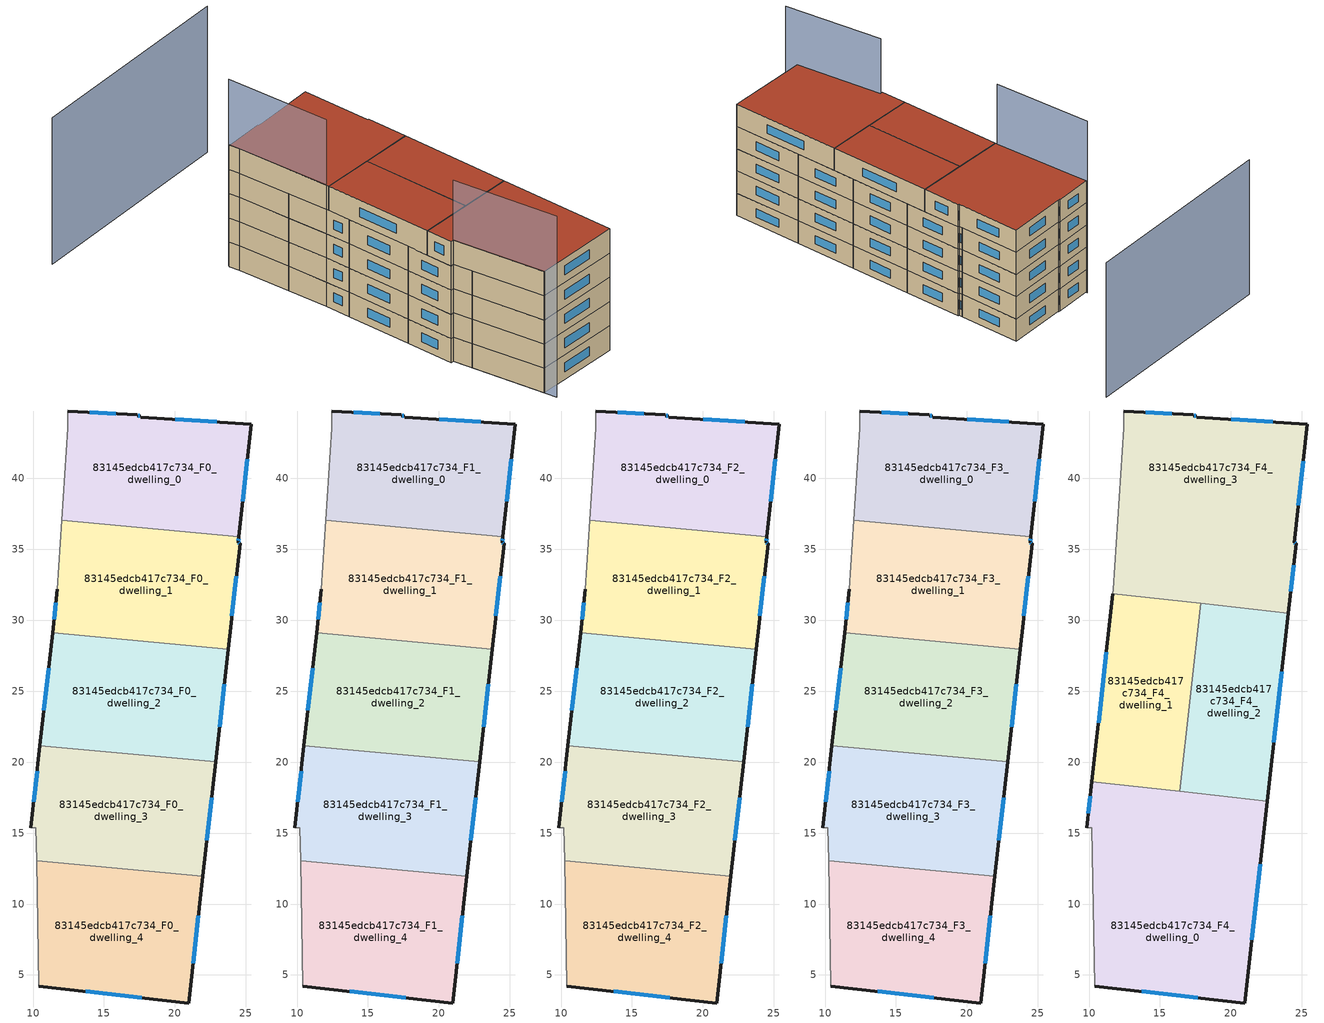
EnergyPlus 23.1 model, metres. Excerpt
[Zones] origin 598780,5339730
83145edcb417c734_F0_dwelling_0
 floor ground (EU_floor_Construction): 25.38,43.83 24.5,35.89 12.03,37.06 12.45,43.54 12.45,44.75 17.36,44.48 17.36,44.41 17.59,44.39 17.59,44.32 z0
 wall outside (EU_wall_Construction): 24.5,35.89 25.38,43.83 17.59,44.32 17.59,44.39 17.36,44.41 17.36,44.48 12.45,44.75 z0:3
 wall to 83145edcb417c734_F0_dwelling_1 (EU_wall_Construction): 12.03,37.06 24.5,35.89 z0:3
 wall adiabatic (EU_wall_Construction): 12.45,44.75 12.45,43.54 12.03,37.06 z0:3
 window (EU_Window_Construction): 17.52,44.4 17.43,44.41 / 22.93,43.98 20.03,44.17 / 24.77,38.38 25.1,41.34 / 15.82,44.56 13.99,44.66 z0.94:2.06
83145edcb417c734_F0_dwelling_1
 floor ground (EU_floor_Construction): 24.5,35.89 24.45,35.47 24.59,35.43 23.76,27.97 11.37,29.12 11.71,32.17 12.03,37.06 z0
 wall outside (EU_wall_Construction): 23.76,27.97 24.59,35.43 24.45,35.47 24.5,35.89 / 11.71,32.17 11.37,29.12 z0:3
 wall to 83145edcb417c734_F0_dwelling_2 (EU_wall_Construction): 11.37,29.12 23.76,27.97 z0:3
 wall adiabatic (EU_wall_Construction): 12.03,37.06 11.71,32.17 z0:3
 window (EU_Window_Construction): 24.46,35.6 24.48,35.76 / 24.55,35.44 24.49,35.45 / 24.02,30.3 24.33,33.09 / 11.61,31.22 11.48,30.08 z0.94:2.06
83145edcb417c734_F0_dwelling_2
 floor ground (EU_floor_Construction): 23.76,27.97 22.87,20.01 10.49,21.17 11.37,29.12 z0
 wall outside (EU_wall_Construction): 11.37,29.12 10.49,21.17 / 22.87,20.01 23.76,27.97 z0:3
 wall to 83145edcb417c734_F0_dwelling_3 (EU_wall_Construction): 10.49,21.17 22.87,20.01 z0:3
 window (EU_Window_Construction): 11.1,26.63 10.77,23.66 / 23.15,22.51 23.48,25.47 z0.94:2.06
83145edcb417c734_F0_dwelling_3
 floor ground (EU_floor_Construction): 22.87,20.01 21.97,11.96 10.25,13.06 10.2,15.39 9.84,15.38 10.49,21.17 z0
 wall outside (EU_wall_Construction): 21.97,11.96 22.87,20.01 / 10.49,21.17 9.84,15.38 z0:3
 wall to 83145edcb417c734_F0_dwelling_4 (EU_wall_Construction): 10.25,13.06 21.97,11.96 z0:3
 wall adiabatic (EU_wall_Construction): 9.84,15.38 10.2,15.39 10.25,13.06 z0:3
 window (EU_Window_Construction): 22.25,14.49 22.59,17.49 / 10.29,19.36 10.05,17.2 z0.94:2.06
83145edcb417c734_F0_dwelling_4
 floor ground (EU_floor_Construction): 21.97,11.96 20.98,3.03 10.42,4.22 10.25,13.06 z0
 wall outside (EU_wall_Construction): 10.42,4.22 20.98,3.03 21.97,11.96 z0:3
 wall adiabatic (EU_wall_Construction): 10.25,13.06 10.42,4.22 z0:3
 window (EU_Window_Construction): 21.29,5.83 21.66,9.16 / 13.73,3.84 17.67,3.4 z0.94:2.06
83145edcb417c734_F1_dwelling_0
 floor to 83145edcb417c734_F0_dwelling_0 (EU_floor_Construction): 25.38,43.83 24.5,35.89 12.03,37.06 12.45,43.54 12.45,44.75 17.36,44.48 17.36,44.41 17.59,44.39 17.59,44.32 z3
 wall outside (EU_wall_Construction): 24.5,35.89 25.38,43.83 17.59,44.32 17.59,44.39 17.36,44.41 17.36,44.48 12.45,44.75 z3:6
 wall to 83145edcb417c734_F1_dwelling_1 (EU_wall_Construction): 12.03,37.06 24.5,35.89 z3:6
 wall adiabatic (EU_wall_Construction): 12.45,44.75 12.45,43.54 12.03,37.06 z3:6
 window (EU_Window_Construction): 17.52,44.4 17.43,44.41 / 22.93,43.98 20.03,44.17 / 24.77,38.38 25.1,41.34 / 15.82,44.56 13.99,44.66 z3.94:5.06
83145edcb417c734_F1_dwelling_1
 floor to 83145edcb417c734_F0_dwelling_1 (EU_floor_Construction): 24.5,35.89 24.45,35.47 24.59,35.43 23.76,27.97 11.37,29.12 11.71,32.17 12.03,37.06 z3
 wall outside (EU_wall_Construction): 23.76,27.97 24.59,35.43 24.45,35.47 24.5,35.89 / 11.71,32.17 11.37,29.12 z3:6
 wall to 83145edcb417c734_F1_dwelling_2 (EU_wall_Construction): 11.37,29.12 23.76,27.97 z3:6
 wall adiabatic (EU_wall_Construction): 12.03,37.06 11.71,32.17 z3:6
 window (EU_Window_Construction): 24.46,35.6 24.48,35.76 / 24.55,35.44 24.49,35.45 / 24.02,30.3 24.33,33.09 / 11.61,31.22 11.48,30.08 z3.94:5.06
83145edcb417c734_F1_dwelling_2
 floor to 83145edcb417c734_F0_dwelling_2 (EU_floor_Construction): 23.76,27.97 22.87,20.01 10.49,21.17 11.37,29.12 z3
 wall outside (EU_wall_Construction): 11.37,29.12 10.49,21.17 / 22.87,20.01 23.76,27.97 z3:6
 wall to 83145edcb417c734_F1_dwelling_3 (EU_wall_Construction): 10.49,21.17 22.87,20.01 z3:6
 window (EU_Window_Construction): 11.1,26.63 10.77,23.66 / 23.15,22.51 23.48,25.47 z3.94:5.06
83145edcb417c734_F1_dwelling_3
 floor to 83145edcb417c734_F0_dwelling_3 (EU_floor_Construction): 22.87,20.01 21.97,11.96 10.25,13.06 10.2,15.39 9.84,15.38 10.49,21.17 z3
 wall outside (EU_wall_Construction): 21.97,11.96 22.87,20.01 / 10.49,21.17 9.84,15.38 z3:6
 wall to 83145edcb417c734_F1_dwelling_4 (EU_wall_Construction): 10.25,13.06 21.97,11.96 z3:6
 wall adiabatic (EU_wall_Construction): 9.84,15.38 10.2,15.39 10.25,13.06 z3:6
 window (EU_Window_Construction): 22.25,14.49 22.59,17.49 / 10.29,19.36 10.05,17.2 z3.94:5.06
83145edcb417c734_F1_dwelling_4
 floor to 83145edcb417c734_F0_dwelling_4 (EU_floor_Construction): 21.97,11.96 20.98,3.03 10.42,4.22 10.25,13.06 z3
 wall outside (EU_wall_Construction): 10.42,4.22 20.98,3.03 21.97,11.96 z3:6
 wall adiabatic (EU_wall_Construction): 10.25,13.06 10.42,4.22 z3:6
 window (EU_Window_Construction): 21.29,5.83 21.66,9.16 / 13.73,3.84 17.67,3.4 z3.94:5.06
83145edcb417c734_F2_dwelling_0
 floor to 83145edcb417c734_F1_dwelling_0 (EU_floor_Construction): 25.38,43.83 24.5,35.89 12.03,37.06 12.45,43.54 12.45,44.75 17.36,44.48 17.36,44.41 17.59,44.39 17.59,44.32 z6
 wall outside (EU_wall_Construction): 24.5,35.89 25.38,43.83 17.59,44.32 17.59,44.39 17.36,44.41 17.36,44.48 12.45,44.75 z6:9
 wall to 83145edcb417c734_F2_dwelling_1 (EU_wall_Construction): 12.03,37.06 24.5,35.89 z6:9
 wall adiabatic (EU_wall_Construction): 12.45,44.75 12.45,43.54 12.03,37.06 z6:9
 window (EU_Window_Construction): 17.52,44.4 17.43,44.41 / 22.93,43.98 20.03,44.17 / 24.77,38.38 25.1,41.34 / 15.82,44.56 13.99,44.66 z6.94:8.06
83145edcb417c734_F2_dwelling_1
 floor to 83145edcb417c734_F1_dwelling_1 (EU_floor_Construction): 24.5,35.89 24.45,35.47 24.59,35.43 23.76,27.97 11.37,29.12 11.71,32.17 12.03,37.06 z6
 wall outside (EU_wall_Construction): 23.76,27.97 24.59,35.43 24.45,35.47 24.5,35.89 / 11.71,32.17 11.37,29.12 z6:9
 wall to 83145edcb417c734_F2_dwelling_2 (EU_wall_Construction): 11.37,29.12 23.76,27.97 z6:9
 wall adiabatic (EU_wall_Construction): 12.03,37.06 11.71,32.17 z6:9
 window (EU_Window_Construction): 24.46,35.6 24.48,35.76 / 24.55,35.44 24.49,35.45 / 24.02,30.3 24.33,33.09 / 11.61,31.22 11.48,30.08 z6.94:8.06
83145edcb417c734_F2_dwelling_2
 floor to 83145edcb417c734_F1_dwelling_2 (EU_floor_Construction): 23.76,27.97 22.87,20.01 10.49,21.17 11.37,29.12 z6
 wall outside (EU_wall_Construction): 11.37,29.12 10.49,21.17 / 22.87,20.01 23.76,27.97 z6:9
 wall to 83145edcb417c734_F2_dwelling_3 (EU_wall_Construction): 10.49,21.17 22.87,20.01 z6:9
 window (EU_Window_Construction): 11.1,26.63 10.77,23.66 / 23.15,22.51 23.48,25.47 z6.94:8.06
83145edcb417c734_F2_dwelling_3
 floor to 83145edcb417c734_F1_dwelling_3 (EU_floor_Construction): 22.87,20.01 21.97,11.96 10.25,13.06 10.2,15.39 9.84,15.38 10.49,21.17 z6
 wall outside (EU_wall_Construction): 21.97,11.96 22.87,20.01 / 10.49,21.17 9.84,15.38 z6:9
 wall to 83145edcb417c734_F2_dwelling_4 (EU_wall_Construction): 10.25,13.06 21.97,11.96 z6:9
 wall adiabatic (EU_wall_Construction): 9.84,15.38 10.2,15.39 10.25,13.06 z6:9
 window (EU_Window_Construction): 22.25,14.49 22.59,17.49 / 10.29,19.36 10.05,17.2 z6.94:8.06
83145edcb417c734_F2_dwelling_4
 floor to 83145edcb417c734_F1_dwelling_4 (EU_floor_Construction): 21.97,11.96 20.98,3.03 10.42,4.22 10.25,13.06 z6
 wall outside (EU_wall_Construction): 10.42,4.22 20.98,3.03 21.97,11.96 z6:9
 wall adiabatic (EU_wall_Construction): 10.25,13.06 10.42,4.22 z6:9
 window (EU_Window_Construction): 21.29,5.83 21.66,9.16 / 13.73,3.84 17.67,3.4 z6.94:8.06
83145edcb417c734_F3_dwelling_0
 floor to 83145edcb417c734_F2_dwelling_0 (EU_floor_Construction): 25.38,43.83 24.5,35.89 12.03,37.06 12.45,43.54 12.45,44.75 17.36,44.48 17.36,44.41 17.59,44.39 17.59,44.32 z9
 wall outside (EU_wall_Construction): 24.5,35.89 25.38,43.83 17.59,44.32 17.59,44.39 17.36,44.41 17.36,44.48 12.45,44.75 z9:12
 wall to 83145edcb417c734_F3_dwelling_1 (EU_wall_Construction): 12.03,37.06 24.5,35.89 z9:12
 wall adiabatic (EU_wall_Construction): 12.45,44.75 12.45,43.54 12.03,37.06 z9:12
 window (EU_Window_Construction): 17.52,44.4 17.43,44.41 / 22.93,43.98 20.03,44.17 / 24.77,38.38 25.1,41.34 / 15.82,44.56 13.99,44.66 z9.94:11.06
83145edcb417c734_F3_dwelling_1
 floor to 83145edcb417c734_F2_dwelling_1 (EU_floor_Construction): 24.5,35.89 24.45,35.47 24.59,35.43 23.76,27.97 11.37,29.12 11.71,32.17 12.03,37.06 z9
 wall outside (EU_wall_Construction): 23.76,27.97 24.59,35.43 24.45,35.47 24.5,35.89 / 11.71,32.17 11.37,29.12 z9:12
 wall to 83145edcb417c734_F3_dwelling_2 (EU_wall_Construction): 11.37,29.12 23.76,27.97 z9:12
 wall adiabatic (EU_wall_Construction): 12.03,37.06 11.71,32.17 z9:12
 window (EU_Window_Construction): 24.46,35.6 24.48,35.76 / 24.55,35.44 24.49,35.45 / 24.02,30.3 24.33,33.09 / 11.61,31.22 11.48,30.08 z9.94:11.06
83145edcb417c734_F3_dwelling_2
 floor to 83145edcb417c734_F2_dwelling_2 (EU_floor_Construction): 23.76,27.97 22.87,20.01 10.49,21.17 11.37,29.12 z9
 wall outside (EU_wall_Construction): 11.37,29.12 10.49,21.17 / 22.87,20.01 23.76,27.97 z9:12
 wall to 83145edcb417c734_F3_dwelling_3 (EU_wall_Construction): 10.49,21.17 22.87,20.01 z9:12
 window (EU_Window_Construction): 11.1,26.63 10.77,23.66 / 23.15,22.51 23.48,25.47 z9.94:11.06
83145edcb417c734_F3_dwelling_3
 floor to 83145edcb417c734_F2_dwelling_3 (EU_floor_Construction): 22.87,20.01 21.97,11.96 10.25,13.06 10.2,15.39 9.84,15.38 10.49,21.17 z9
 wall outside (EU_wall_Construction): 21.97,11.96 22.87,20.01 / 10.49,21.17 9.84,15.38 z9:12
 wall to 83145edcb417c734_F3_dwelling_4 (EU_wall_Construction): 10.25,13.06 21.97,11.96 z9:12
 wall adiabatic (EU_wall_Construction): 9.84,15.38 10.2,15.39 10.25,13.06 z9:12
 window (EU_Window_Construction): 22.25,14.49 22.59,17.49 / 10.29,19.36 10.05,17.2 z9.94:11.06
 ceiling adiabatic (EU_roof_Construction): 22.41,15.9 22.87,20.01 10.49,21.17 10.21,18.63 22.56,17.25 z12
83145edcb417c734_F3_dwelling_4
 floor to 83145edcb417c734_F2_dwelling_4 (EU_floor_Construction): 21.97,11.96 20.98,3.03 10.42,4.22 10.25,13.06 z9
 wall outside (EU_wall_Construction): 10.42,4.22 20.98,3.03 21.97,11.96 z9:12
 wall adiabatic (EU_wall_Construction): 10.25,13.06 10.42,4.22 z9:12
 window (EU_Window_Construction): 21.29,5.83 21.66,9.16 / 13.73,3.84 17.67,3.4 z9.94:11.06
83145edcb417c734_F4_dwelling_0
 floor to 83145edcb417c734_F3_dwelling_4 (EU_floor_Construction): 21.97,11.96 20.98,3.03 10.42,4.22 10.25,13.06 z12
 floor to 83145edcb417c734_F3_dwelling_3 (EU_floor_Construction): 22.56,17.25 21.97,11.96 10.25,13.06 10.2,15.39 9.84,15.38 10.21,18.63 z12
 wall outside (EU_wall_Construction): 10.42,4.22 20.98,3.03 22.56,17.25 / 10.21,18.63 9.84,15.38 z12:15
 wall adiabatic (EU_wall_Construction): 9.84,15.38 10.2,15.39 10.42,4.22 z12:15
 wall to 83145edcb417c734_F4_dwelling_1 (EU_wall_Construction): 16.38,17.94 10.21,18.63 z12:15
 wall to 83145edcb417c734_F4_dwelling_2 (EU_wall_Construction): 22.56,17.25 16.39,17.94 z12:15
 window (EU_Window_Construction): 13.73,3.84 17.67,3.4 / 10.09,17.61 9.96,16.4 / 21.47,7.49 22.07,12.79 z12.94:14.06
 roof outside (EU_roof_Construction): 20.98,3.03 22.56,17.25 10.21,18.63 9.84,15.38 10.2,15.39 10.42,4.22 z15
83145edcb417c734_F4_dwelling_1
 floor to 83145edcb417c734_F3_dwelling_1 (EU_floor_Construction): 17.86,31.2 17.56,28.55 11.37,29.12 11.68,31.88 z12
 floor to 83145edcb417c734_F3_dwelling_2 (EU_floor_Construction): 17.56,28.55 16.68,20.59 10.49,21.17 11.37,29.12 z12
 floor adiabatic (EU_floor_Construction): 16.68,20.59 16.39,17.94 10.21,18.63 10.49,21.17 z12
 wall outside (EU_wall_Construction): 11.68,31.88 10.21,18.63 z12:15
 wall to 83145edcb417c734_F4_dwelling_2 (EU_wall_Construction): 16.39,17.94 17.86,31.2 z12:15
 wall to 83145edcb417c734_F4_dwelling_3 (EU_wall_Construction): 17.86,31.2 11.68,31.88 z12:15
 window (EU_Window_Construction): 11.22,27.73 10.67,22.78 z12.94:14.06
 roof outside (EU_roof_Construction): 16.39,17.94 17.86,31.2 11.68,31.88 10.21,18.63 z15
83145edcb417c734_F4_dwelling_2
 floor to 83145edcb417c734_F3_dwelling_2 (EU_floor_Construction): 23.76,27.97 22.87,20.01 16.68,20.59 17.56,28.55 z12
 floor adiabatic (EU_floor_Construction): 22.87,20.01 22.56,17.25 16.39,17.94 16.68,20.59 z12
 floor to 83145edcb417c734_F3_dwelling_1 (EU_floor_Construction): 24.04,30.51 23.76,27.97 17.56,28.55 17.86,31.2 z12
 wall outside (EU_wall_Construction): 22.56,17.25 24.04,30.51 z12:15
 wall to 83145edcb417c734_F4_dwelling_3 (EU_wall_Construction): 24.04,30.51 17.86,31.2 z12:15
 window (EU_Window_Construction): 23.03,21.41 23.58,26.35 z12.94:14.06
 roof outside (EU_roof_Construction): 22.56,17.25 24.04,30.51 17.86,31.2 16.39,17.94 z15
83145edcb417c734_F4_dwelling_3
 floor to 83145edcb417c734_F3_dwelling_0 (EU_floor_Construction): 25.38,43.83 24.5,35.89 12.03,37.06 12.45,43.54 12.45,44.75 17.36,44.48 17.36,44.41 17.59,44.39 17.59,44.32 z12
 floor to 83145edcb417c734_F3_dwelling_1 (EU_floor_Construction): 24.5,35.89 24.45,35.47 24.59,35.43 24.04,30.51 11.68,31.88 11.71,32.17 12.03,37.06 z12
 wall outside (EU_wall_Construction): 24.04,30.51 24.59,35.43 24.45,35.47 25.38,43.83 17.59,44.32 17.59,44.39 17.36,44.41 17.36,44.48 12.45,44.75 z12:15
 wall adiabatic (EU_wall_Construction): 12.45,44.75 12.45,43.54 11.71,32.17 11.68,31.88 z12:15
 window (EU_Window_Construction): 17.52,44.4 17.43,44.41 / 22.93,43.98 20.03,44.17 / 24.74,38.09 25.09,41.21 / 24.55,35.44 24.49,35.45 / 24.21,32.05 24.42,33.89 / 15.82,44.56 13.99,44.66 z12.94:14.06
 roof outside (EU_roof_Construction): 24.04,30.51 24.59,35.43 24.45,35.47 25.38,43.83 17.59,44.32 17.59,44.39 17.36,44.41 17.36,44.48 12.45,44.75 12.45,43.54 11.71,32.17 11.68,31.88 z15
shading: 29.4,58.69 2.7,60.36 z0:18.1; 10.21,15.39 10.46,2.68 z0:22.4; 12.54,44.91 11.71,32.17 z0:23.1
[Building]
EU S2 Campaign: North Axis=0; Terrain=City; Solar Distribution=FullExterior
[Site:Location]
Vienna: Latitude=48; Longitude=16.5; Time Zone=1; Elevation=183
[SizingPeriod:WeatherFileDays]
AnnualSizingPeriod: Begin Month=1; Begin Day of Month=1; End Month=12; End Day of Month=31; Day of Week for Start Day=Monday; Use Weather File Daylight Saving Period=No; Use Weather File Rain and Snow Indicators=No
[MATERIAL]
EU_InternalMass_Material: Roughness=MediumRough; Thickness=0.1; Conductivity=1; Density=1800; Specific Heat=900; Thermal Absorptance=0.9; Solar Absorptance=0.7; Visible Absorptance=0.7
[MATERIAL:NOMASS] Roughness=MediumRough; Thermal Absorptance=0.9; Solar Absorptance=0.7; Visible Absorptance=0.7
Name | Thermal Resistance
EU_wall_NoMass | 0.914258
EU_roof_NoMass | 0.954009
EU_floor_NoMass | 1.09711
[WINDOWMATERIAL:SIMPLEGLAZINGSYSTEM]
EU_Window_SimpleGlazing: UFactor=2.09642; Solar Heat Gain Coefficient=0.65; Visible Transmittance=0.65
[CONSTRUCTION]
EU_wall_Construction: EU_wall_NoMass
EU_roof_Construction: EU_roof_NoMass
EU_floor_Construction: EU_floor_NoMass
EU_Window_Construction: EU_Window_SimpleGlazing
EU_InternalMass_Construction: EU_InternalMass_Material
[ZONE] Type=1; Multiplier=1; Ceiling Height=autocalculate; Floor Area=autocalculate; Part of Total Floor Area=Yes
Name | Volume
83145edcb417c734_F0_dwelling_0; 83145edcb417c734_F1_dwelling_0; 83145edcb417c734_F2_dwelling_0; 83145edcb417c734_F3_dwelling_0 | 298.554
83145edcb417c734_F4_dwelling_0 | 497.577
83145edcb417c734_F0_dwelling_1; 83145edcb417c734_F1_dwelling_1; 83145edcb417c734_F2_dwelling_1; 83145edcb417c734_F3_dwelling_1 | 298.534
83145edcb417c734_F4_dwelling_1 | 248.763
83145edcb417c734_F0_dwelling_2; 83145edcb417c734_F1_dwelling_2; 83145edcb417c734_F2_dwelling_2; 83145edcb417c734_F3_dwelling_2 | 298.551
83145edcb417c734_F4_dwelling_2 | 248.828
83145edcb417c734_F0_dwelling_3; 83145edcb417c734_F1_dwelling_3; 83145edcb417c734_F2_dwelling_3; 83145edcb417c734_F3_dwelling_3 | 298.54
83145edcb417c734_F4_dwelling_3 | 497.561
83145edcb417c734_F0_dwelling_4; 83145edcb417c734_F1_dwelling_4; 83145edcb417c734_F2_dwelling_4; 83145edcb417c734_F3_dwelling_4 | 298.541
[INTERNALMASS] Construction=EU_InternalMass_Construction
Name | Zone or ZoneList | Surface Area
83145edcb417c734_F0_dwelling_0_EU_InternalMass | 83145edcb417c734_F0_dwelling_0 | 99.5183
83145edcb417c734_F0_dwelling_1_EU_InternalMass | 83145edcb417c734_F0_dwelling_1 | 99.5117
83145edcb417c734_F0_dwelling_2_EU_InternalMass | 83145edcb417c734_F0_dwelling_2 | 99.5167
83145edcb417c734_F0_dwelling_3_EU_InternalMass | 83145edcb417c734_F0_dwelling_3 | 99.5138
83145edcb417c734_F0_dwelling_4_EU_InternalMass | 83145edcb417c734_F0_dwelling_4 | 99.5133
83145edcb417c734_F1_dwelling_0_EU_InternalMass | 83145edcb417c734_F1_dwelling_0 | 99.5183
83145edcb417c734_F1_dwelling_1_EU_InternalMass | 83145edcb417c734_F1_dwelling_1 | 99.5117
83145edcb417c734_F1_dwelling_2_EU_InternalMass | 83145edcb417c734_F1_dwelling_2 | 99.5167
83145edcb417c734_F1_dwelling_3_EU_InternalMass | 83145edcb417c734_F1_dwelling_3 | 99.5138
83145edcb417c734_F1_dwelling_4_EU_InternalMass | 83145edcb417c734_F1_dwelling_4 | 99.5133
83145edcb417c734_F2_dwelling_0_EU_InternalMass | 83145edcb417c734_F2_dwelling_0 | 99.5183
83145edcb417c734_F2_dwelling_1_EU_InternalMass | 83145edcb417c734_F2_dwelling_1 | 99.5117
83145edcb417c734_F2_dwelling_2_EU_InternalMass | 83145edcb417c734_F2_dwelling_2 | 99.5167
83145edcb417c734_F2_dwelling_3_EU_InternalMass | 83145edcb417c734_F2_dwelling_3 | 99.5138
83145edcb417c734_F2_dwelling_4_EU_InternalMass | 83145edcb417c734_F2_dwelling_4 | 99.5133
83145edcb417c734_F3_dwelling_0_EU_InternalMass | 83145edcb417c734_F3_dwelling_0 | 99.5183
83145edcb417c734_F3_dwelling_1_EU_InternalMass | 83145edcb417c734_F3_dwelling_1 | 99.5117
83145edcb417c734_F3_dwelling_2_EU_InternalMass | 83145edcb417c734_F3_dwelling_2 | 99.5167
83145edcb417c734_F3_dwelling_3_EU_InternalMass | 83145edcb417c734_F3_dwelling_3 | 99.5138
83145edcb417c734_F3_dwelling_4_EU_InternalMass | 83145edcb417c734_F3_dwelling_4 | 99.5133
83145edcb417c734_F4_dwelling_0_EU_InternalMass | 83145edcb417c734_F4_dwelling_0 | 165.859
83145edcb417c734_F4_dwelling_1_EU_InternalMass | 83145edcb417c734_F4_dwelling_1 | 82.9214
83145edcb417c734_F4_dwelling_2_EU_InternalMass | 83145edcb417c734_F4_dwelling_2 | 82.9423
83145edcb417c734_F4_dwelling_3_EU_InternalMass | 83145edcb417c734_F4_dwelling_3 | 165.854
[OTHEREQUIPMENT] Fuel Type=Electricity; Design Level Calculation Method=Watts/Area; Power per Zone Floor Area=1; Fraction Latent=0; Fraction Radiant=0; Fraction Lost=0; Carbon Dioxide Generation Rate=0; EndUse Subcategory=EU_Step8_InternalGains
Name | Zone or ZoneList or Space or SpaceList | Schedule
EU_Step8_InternalGain_83145edcb417c734_F0_dwelling_0_f000 | 83145edcb417c734_F0_dwelling_0 | EU_Step8_GainSchedule_83145edcb417c734_F0_dwelling_0_f000
EU_Step8_InternalGain_83145edcb417c734_F0_dwelling_1_f000 | 83145edcb417c734_F0_dwelling_1 | EU_Step8_GainSchedule_83145edcb417c734_F0_dwelling_1_f000
EU_Step8_InternalGain_83145edcb417c734_F0_dwelling_2_f000 | 83145edcb417c734_F0_dwelling_2 | EU_Step8_GainSchedule_83145edcb417c734_F0_dwelling_2_f000
EU_Step8_InternalGain_83145edcb417c734_F0_dwelling_3_f000 | 83145edcb417c734_F0_dwelling_3 | EU_Step8_GainSchedule_83145edcb417c734_F0_dwelling_3_f000
EU_Step8_InternalGain_83145edcb417c734_F0_dwelling_4_f000 | 83145edcb417c734_F0_dwelling_4 | EU_Step8_GainSchedule_83145edcb417c734_F0_dwelling_4_f000
EU_Step8_InternalGain_83145edcb417c734_F1_dwelling_0_f000 | 83145edcb417c734_F1_dwelling_0 | EU_Step8_GainSchedule_83145edcb417c734_F1_dwelling_0_f000
EU_Step8_InternalGain_83145edcb417c734_F1_dwelling_1_f000 | 83145edcb417c734_F1_dwelling_1 | EU_Step8_GainSchedule_83145edcb417c734_F1_dwelling_1_f000
EU_Step8_InternalGain_83145edcb417c734_F1_dwelling_2_f000 | 83145edcb417c734_F1_dwelling_2 | EU_Step8_GainSchedule_83145edcb417c734_F1_dwelling_2_f000
EU_Step8_InternalGain_83145edcb417c734_F1_dwelling_3_f000 | 83145edcb417c734_F1_dwelling_3 | EU_Step8_GainSchedule_83145edcb417c734_F1_dwelling_3_f000
EU_Step8_InternalGain_83145edcb417c734_F1_dwelling_4_f000 | 83145edcb417c734_F1_dwelling_4 | EU_Step8_GainSchedule_83145edcb417c734_F1_dwelling_4_f000
EU_Step8_InternalGain_83145edcb417c734_F2_dwelling_0_f000 | 83145edcb417c734_F2_dwelling_0 | EU_Step8_GainSchedule_83145edcb417c734_F2_dwelling_0_f000
EU_Step8_InternalGain_83145edcb417c734_F2_dwelling_1_f000 | 83145edcb417c734_F2_dwelling_1 | EU_Step8_GainSchedule_83145edcb417c734_F2_dwelling_1_f000
EU_Step8_InternalGain_83145edcb417c734_F2_dwelling_2_f000 | 83145edcb417c734_F2_dwelling_2 | EU_Step8_GainSchedule_83145edcb417c734_F2_dwelling_2_f000
EU_Step8_InternalGain_83145edcb417c734_F2_dwelling_3_f000 | 83145edcb417c734_F2_dwelling_3 | EU_Step8_GainSchedule_83145edcb417c734_F2_dwelling_3_f000
EU_Step8_InternalGain_83145edcb417c734_F2_dwelling_4_f000 | 83145edcb417c734_F2_dwelling_4 | EU_Step8_GainSchedule_83145edcb417c734_F2_dwelling_4_f000
EU_Step8_InternalGain_83145edcb417c734_F3_dwelling_0_f000 | 83145edcb417c734_F3_dwelling_0 | EU_Step8_GainSchedule_83145edcb417c734_F3_dwelling_0_f000
EU_Step8_InternalGain_83145edcb417c734_F3_dwelling_1_f000 | 83145edcb417c734_F3_dwelling_1 | EU_Step8_GainSchedule_83145edcb417c734_F3_dwelling_1_f000
EU_Step8_InternalGain_83145edcb417c734_F3_dwelling_2_f000 | 83145edcb417c734_F3_dwelling_2 | EU_Step8_GainSchedule_83145edcb417c734_F3_dwelling_2_f000
EU_Step8_InternalGain_83145edcb417c734_F3_dwelling_3_f000 | 83145edcb417c734_F3_dwelling_3 | EU_Step8_GainSchedule_83145edcb417c734_F3_dwelling_3_f000
EU_Step8_InternalGain_83145edcb417c734_F3_dwelling_4_f000 | 83145edcb417c734_F3_dwelling_4 | EU_Step8_GainSchedule_83145edcb417c734_F3_dwelling_4_f000
EU_Step8_InternalGain_83145edcb417c734_F4_dwelling_0_f000 | 83145edcb417c734_F4_dwelling_0 | EU_Step8_GainSchedule_83145edcb417c734_F4_dwelling_0_f000
EU_Step8_InternalGain_83145edcb417c734_F4_dwelling_1_f000 | 83145edcb417c734_F4_dwelling_1 | EU_Step8_GainSchedule_83145edcb417c734_F4_dwelling_1_f000
EU_Step8_InternalGain_83145edcb417c734_F4_dwelling_2_f000 | 83145edcb417c734_F4_dwelling_2 | EU_Step8_GainSchedule_83145edcb417c734_F4_dwelling_2_f000
EU_Step8_InternalGain_83145edcb417c734_F4_dwelling_3_f000 | 83145edcb417c734_F4_dwelling_3 | EU_Step8_GainSchedule_83145edcb417c734_F4_dwelling_3_f000
[ZONEVENTILATION:DESIGNFLOWRATE] Schedule=EU_AlwaysOn; Design Flow Rate Calculation Method=AirChanges/Hour; Air Changes per Hour=0.546891; Ventilation Type=Natural; Fan Pressure Rise=0; Fan Total Efficiency=1; Constant Term Coefficient=1; Temperature Term Coefficient=0; Velocity Term Coefficient=0; Velocity Squared Term Coefficient=0; Minimum Indoor Temperature=-100; Maximum Indoor Temperature=100; Delta Temperature=-100; Minimum Outdoor Temperature=-100; Maximum Outdoor Temperature=100; Maximum Wind Speed=40
Name | Zone or ZoneList or Space or SpaceList
EU_ConstantAir_83145edcb417c734_F0_dwelling_0 | 83145edcb417c734_F0_dwelling_0
EU_ConstantAir_83145edcb417c734_F0_dwelling_1 | 83145edcb417c734_F0_dwelling_1
EU_ConstantAir_83145edcb417c734_F0_dwelling_2 | 83145edcb417c734_F0_dwelling_2
EU_ConstantAir_83145edcb417c734_F0_dwelling_3 | 83145edcb417c734_F0_dwelling_3
EU_ConstantAir_83145edcb417c734_F0_dwelling_4 | 83145edcb417c734_F0_dwelling_4
EU_ConstantAir_83145edcb417c734_F1_dwelling_0 | 83145edcb417c734_F1_dwelling_0
EU_ConstantAir_83145edcb417c734_F1_dwelling_1 | 83145edcb417c734_F1_dwelling_1
EU_ConstantAir_83145edcb417c734_F1_dwelling_2 | 83145edcb417c734_F1_dwelling_2
EU_ConstantAir_83145edcb417c734_F1_dwelling_3 | 83145edcb417c734_F1_dwelling_3
EU_ConstantAir_83145edcb417c734_F1_dwelling_4 | 83145edcb417c734_F1_dwelling_4
EU_ConstantAir_83145edcb417c734_F2_dwelling_0 | 83145edcb417c734_F2_dwelling_0
EU_ConstantAir_83145edcb417c734_F2_dwelling_1 | 83145edcb417c734_F2_dwelling_1
EU_ConstantAir_83145edcb417c734_F2_dwelling_2 | 83145edcb417c734_F2_dwelling_2
EU_ConstantAir_83145edcb417c734_F2_dwelling_3 | 83145edcb417c734_F2_dwelling_3
EU_ConstantAir_83145edcb417c734_F2_dwelling_4 | 83145edcb417c734_F2_dwelling_4
EU_ConstantAir_83145edcb417c734_F3_dwelling_0 | 83145edcb417c734_F3_dwelling_0
EU_ConstantAir_83145edcb417c734_F3_dwelling_1 | 83145edcb417c734_F3_dwelling_1
EU_ConstantAir_83145edcb417c734_F3_dwelling_2 | 83145edcb417c734_F3_dwelling_2
EU_ConstantAir_83145edcb417c734_F3_dwelling_3 | 83145edcb417c734_F3_dwelling_3
EU_ConstantAir_83145edcb417c734_F3_dwelling_4 | 83145edcb417c734_F3_dwelling_4
EU_ConstantAir_83145edcb417c734_F4_dwelling_0 | 83145edcb417c734_F4_dwelling_0
EU_ConstantAir_83145edcb417c734_F4_dwelling_1 | 83145edcb417c734_F4_dwelling_1
EU_ConstantAir_83145edcb417c734_F4_dwelling_2 | 83145edcb417c734_F4_dwelling_2
EU_ConstantAir_83145edcb417c734_F4_dwelling_3 | 83145edcb417c734_F4_dwelling_3
[HVACTEMPLATE:THERMOSTAT] Constant Heating Setpoint=20; Constant Cooling Setpoint=50
EU_HeatOnly_83145edcb417c734_F0_dwelling_0; EU_HeatOnly_83145edcb417c734_F0_dwelling_1; EU_HeatOnly_83145edcb417c734_F0_dwelling_2; EU_HeatOnly_83145edcb417c734_F0_dwelling_3; EU_HeatOnly_83145edcb417c734_F0_dwelling_4; EU_HeatOnly_83145edcb417c734_F1_dwelling_0; EU_HeatOnly_83145edcb417c734_F1_dwelling_1; EU_HeatOnly_83145edcb417c734_F1_dwelling_2; EU_HeatOnly_83145edcb417c734_F1_dwelling_3; EU_HeatOnly_83145edcb417c734_F1_dwelling_4; EU_HeatOnly_83145edcb417c734_F2_dwelling_0; EU_HeatOnly_83145edcb417c734_F2_dwelling_1; EU_HeatOnly_83145edcb417c734_F2_dwelling_2; EU_HeatOnly_83145edcb417c734_F2_dwelling_3; EU_HeatOnly_83145edcb417c734_F2_dwelling_4; EU_HeatOnly_83145edcb417c734_F3_dwelling_0; EU_HeatOnly_83145edcb417c734_F3_dwelling_1; EU_HeatOnly_83145edcb417c734_F3_dwelling_2; EU_HeatOnly_83145edcb417c734_F3_dwelling_3; EU_HeatOnly_83145edcb417c734_F3_dwelling_4; EU_HeatOnly_83145edcb417c734_F4_dwelling_0; EU_HeatOnly_83145edcb417c734_F4_dwelling_1; EU_HeatOnly_83145edcb417c734_F4_dwelling_2; EU_HeatOnly_83145edcb417c734_F4_dwelling_3
[HVACTEMPLATE:ZONE:IDEALLOADSAIRSYSTEM] System Availability Schedule=EU_AlwaysOn; Maximum Heating Supply Air Temperature=50; Minimum Cooling Supply Air Temperature=13; Maximum Heating Supply Air Humidity Ratio=0.0156; Minimum Cooling Supply Air Humidity Ratio=0.0077; Heating Limit=NoLimit; Cooling Limit=NoLimit; Heating Availability Schedule=EU_AlwaysOn; Cooling Availability Schedule=EU_CoolingOff; Dehumidification Control Type=ConstantSensibleHeatRatio; Cooling Sensible Heat Ratio=0.7; Dehumidification Setpoint=60; Humidification Control Type=None; Humidification Setpoint=30; Outdoor Air Method=None; Outdoor Air Flow Rate per Person=0.00944; Outdoor Air Flow Rate per Zone Floor Area=0; Outdoor Air Flow Rate per Zone=0; Demand Controlled Ventilation Type=None; Outdoor Air Economizer Type=NoEconomizer; Heat Recovery Type=None; Sensible Heat Recovery Effectiveness=0.7; Latent Heat Recovery Effectiveness=0.65
Name | Template Thermostat
83145edcb417c734_F0_dwelling_0 | EU_HeatOnly_83145edcb417c734_F0_dwelling_0
83145edcb417c734_F0_dwelling_1 | EU_HeatOnly_83145edcb417c734_F0_dwelling_1
83145edcb417c734_F0_dwelling_2 | EU_HeatOnly_83145edcb417c734_F0_dwelling_2
83145edcb417c734_F0_dwelling_3 | EU_HeatOnly_83145edcb417c734_F0_dwelling_3
83145edcb417c734_F0_dwelling_4 | EU_HeatOnly_83145edcb417c734_F0_dwelling_4
83145edcb417c734_F1_dwelling_0 | EU_HeatOnly_83145edcb417c734_F1_dwelling_0
83145edcb417c734_F1_dwelling_1 | EU_HeatOnly_83145edcb417c734_F1_dwelling_1
83145edcb417c734_F1_dwelling_2 | EU_HeatOnly_83145edcb417c734_F1_dwelling_2
83145edcb417c734_F1_dwelling_3 | EU_HeatOnly_83145edcb417c734_F1_dwelling_3
83145edcb417c734_F1_dwelling_4 | EU_HeatOnly_83145edcb417c734_F1_dwelling_4
83145edcb417c734_F2_dwelling_0 | EU_HeatOnly_83145edcb417c734_F2_dwelling_0
83145edcb417c734_F2_dwelling_1 | EU_HeatOnly_83145edcb417c734_F2_dwelling_1
83145edcb417c734_F2_dwelling_2 | EU_HeatOnly_83145edcb417c734_F2_dwelling_2
83145edcb417c734_F2_dwelling_3 | EU_HeatOnly_83145edcb417c734_F2_dwelling_3
83145edcb417c734_F2_dwelling_4 | EU_HeatOnly_83145edcb417c734_F2_dwelling_4
83145edcb417c734_F3_dwelling_0 | EU_HeatOnly_83145edcb417c734_F3_dwelling_0
83145edcb417c734_F3_dwelling_1 | EU_HeatOnly_83145edcb417c734_F3_dwelling_1
83145edcb417c734_F3_dwelling_2 | EU_HeatOnly_83145edcb417c734_F3_dwelling_2
83145edcb417c734_F3_dwelling_3 | EU_HeatOnly_83145edcb417c734_F3_dwelling_3
83145edcb417c734_F3_dwelling_4 | EU_HeatOnly_83145edcb417c734_F3_dwelling_4
83145edcb417c734_F4_dwelling_0 | EU_HeatOnly_83145edcb417c734_F4_dwelling_0
83145edcb417c734_F4_dwelling_1 | EU_HeatOnly_83145edcb417c734_F4_dwelling_1
83145edcb417c734_F4_dwelling_2 | EU_HeatOnly_83145edcb417c734_F4_dwelling_2
83145edcb417c734_F4_dwelling_3 | EU_HeatOnly_83145edcb417c734_F4_dwelling_3
[SIZING:ZONE] Zone Cooling Design Supply Air Temperature Input Method=SupplyAirTemperature; Zone Cooling Design Supply Air Temperature=13; Zone Heating Design Supply Air Temperature Input Method=SupplyAirTemperature; Zone Heating Design Supply Air Temperature=50; Zone Cooling Design Supply Air Humidity Ratio=0.008; Zone Heating Design Supply Air Humidity Ratio=0.008; Cooling Design Air Flow Method=DesignDay; Cooling Design Air Flow Rate=0; Cooling Minimum Air Flow per Zone Floor Area=0.000762; Cooling Minimum Air Flow=0; Cooling Minimum Air Flow Fraction=0.2; Heating Design Air Flow Method=DesignDay; Heating Design Air Flow Rate=0; Heating Maximum Air Flow per Zone Floor Area=0.002032; Heating Maximum Air Flow=0.141576; Heating Maximum Air Flow Fraction=0.3; Account for Dedicated Outdoor Air System=No; Dedicated Outdoor Air System Control Strategy=NeutralSupplyAir; Dedicated Outdoor Air Low Setpoint Temperature for Design=autosize; Dedicated Outdoor Air High Setpoint Temperature for Design=autosize; Zone Load Sizing Method=Sensible Load Only No Latent Load; Zone Latent Cooling Design Supply Air Humidity Ratio Input Method=HumidityRatioDifference; Zone Cooling Design Supply Air Humidity Ratio Difference=0.005; Zone Latent Heating Design Supply Air Humidity Ratio Input Method=HumidityRatioDifference; Zone Humidification Design Supply Air Humidity Ratio Difference=0.005
83145edcb417c734_F0_dwelling_0; 83145edcb417c734_F0_dwelling_1; 83145edcb417c734_F0_dwelling_2; 83145edcb417c734_F0_dwelling_3; 83145edcb417c734_F0_dwelling_4; 83145edcb417c734_F1_dwelling_0; 83145edcb417c734_F1_dwelling_1; 83145edcb417c734_F1_dwelling_2; 83145edcb417c734_F1_dwelling_3; 83145edcb417c734_F1_dwelling_4; 83145edcb417c734_F2_dwelling_0; 83145edcb417c734_F2_dwelling_1; 83145edcb417c734_F2_dwelling_2; 83145edcb417c734_F2_dwelling_3; 83145edcb417c734_F2_dwelling_4; 83145edcb417c734_F3_dwelling_0; 83145edcb417c734_F3_dwelling_1; 83145edcb417c734_F3_dwelling_2; 83145edcb417c734_F3_dwelling_3; 83145edcb417c734_F3_dwelling_4; 83145edcb417c734_F4_dwelling_0; 83145edcb417c734_F4_dwelling_1; 83145edcb417c734_F4_dwelling_2; 83145edcb417c734_F4_dwelling_3
[SCHEDULE:CONSTANT]
Name | Hourly Value
EU_AlwaysOn | 1
EU_CoolingOff | 0
[SCHEDULE:FILE] Column Number=1; Rows to Skip at Top=0; Number of Hours of Data=8760; Column Separator=Comma; Interpolate to Timestep=No; Minutes per Item=60; Adjust Schedule for Daylight Savings=Yes
Name | File
EU_Step8_GainSchedule_83145edcb417c734_F0_dwelling_0_f000 | ../../schedules/83145edcb417c734/83145edcb417c734_F0_dwelling_0_f000_gain.csv
EU_Step8_GainSchedule_83145edcb417c734_F0_dwelling_1_f000 | ../../schedules/83145edcb417c734/83145edcb417c734_F0_dwelling_1_f000_gain.csv
EU_Step8_GainSchedule_83145edcb417c734_F0_dwelling_2_f000 | ../../schedules/83145edcb417c734/83145edcb417c734_F0_dwelling_2_f000_gain.csv
EU_Step8_GainSchedule_83145edcb417c734_F0_dwelling_3_f000 | ../../schedules/83145edcb417c734/83145edcb417c734_F0_dwelling_3_f000_gain.csv
EU_Step8_GainSchedule_83145edcb417c734_F0_dwelling_4_f000 | ../../schedules/83145edcb417c734/83145edcb417c734_F0_dwelling_4_f000_gain.csv
EU_Step8_GainSchedule_83145edcb417c734_F1_dwelling_0_f000 | ../../schedules/83145edcb417c734/83145edcb417c734_F1_dwelling_0_f000_gain.csv
EU_Step8_GainSchedule_83145edcb417c734_F1_dwelling_1_f000 | ../../schedules/83145edcb417c734/83145edcb417c734_F1_dwelling_1_f000_gain.csv
EU_Step8_GainSchedule_83145edcb417c734_F1_dwelling_2_f000 | ../../schedules/83145edcb417c734/83145edcb417c734_F1_dwelling_2_f000_gain.csv
EU_Step8_GainSchedule_83145edcb417c734_F1_dwelling_3_f000 | ../../schedules/83145edcb417c734/83145edcb417c734_F1_dwelling_3_f000_gain.csv
EU_Step8_GainSchedule_83145edcb417c734_F1_dwelling_4_f000 | ../../schedules/83145edcb417c734/83145edcb417c734_F1_dwelling_4_f000_gain.csv
EU_Step8_GainSchedule_83145edcb417c734_F2_dwelling_0_f000 | ../../schedules/83145edcb417c734/83145edcb417c734_F2_dwelling_0_f000_gain.csv
EU_Step8_GainSchedule_83145edcb417c734_F2_dwelling_1_f000 | ../../schedules/83145edcb417c734/83145edcb417c734_F2_dwelling_1_f000_gain.csv
EU_Step8_GainSchedule_83145edcb417c734_F2_dwelling_2_f000 | ../../schedules/83145edcb417c734/83145edcb417c734_F2_dwelling_2_f000_gain.csv
EU_Step8_GainSchedule_83145edcb417c734_F2_dwelling_3_f000 | ../../schedules/83145edcb417c734/83145edcb417c734_F2_dwelling_3_f000_gain.csv
EU_Step8_GainSchedule_83145edcb417c734_F2_dwelling_4_f000 | ../../schedules/83145edcb417c734/83145edcb417c734_F2_dwelling_4_f000_gain.csv
EU_Step8_GainSchedule_83145edcb417c734_F3_dwelling_0_f000 | ../../schedules/83145edcb417c734/83145edcb417c734_F3_dwelling_0_f000_gain.csv
EU_Step8_GainSchedule_83145edcb417c734_F3_dwelling_1_f000 | ../../schedules/83145edcb417c734/83145edcb417c734_F3_dwelling_1_f000_gain.csv
EU_Step8_GainSchedule_83145edcb417c734_F3_dwelling_2_f000 | ../../schedules/83145edcb417c734/83145edcb417c734_F3_dwelling_2_f000_gain.csv
EU_Step8_GainSchedule_83145edcb417c734_F3_dwelling_3_f000 | ../../schedules/83145edcb417c734/83145edcb417c734_F3_dwelling_3_f000_gain.csv
EU_Step8_GainSchedule_83145edcb417c734_F3_dwelling_4_f000 | ../../schedules/83145edcb417c734/83145edcb417c734_F3_dwelling_4_f000_gain.csv
EU_Step8_GainSchedule_83145edcb417c734_F4_dwelling_0_f000 | ../../schedules/83145edcb417c734/83145edcb417c734_F4_dwelling_0_f000_gain.csv
EU_Step8_GainSchedule_83145edcb417c734_F4_dwelling_1_f000 | ../../schedules/83145edcb417c734/83145edcb417c734_F4_dwelling_1_f000_gain.csv
EU_Step8_GainSchedule_83145edcb417c734_F4_dwelling_2_f000 | ../../schedules/83145edcb417c734/83145edcb417c734_F4_dwelling_2_f000_gain.csv
EU_Step8_GainSchedule_83145edcb417c734_F4_dwelling_3_f000 | ../../schedules/83145edcb417c734/83145edcb417c734_F4_dwelling_3_f000_gain.csv
